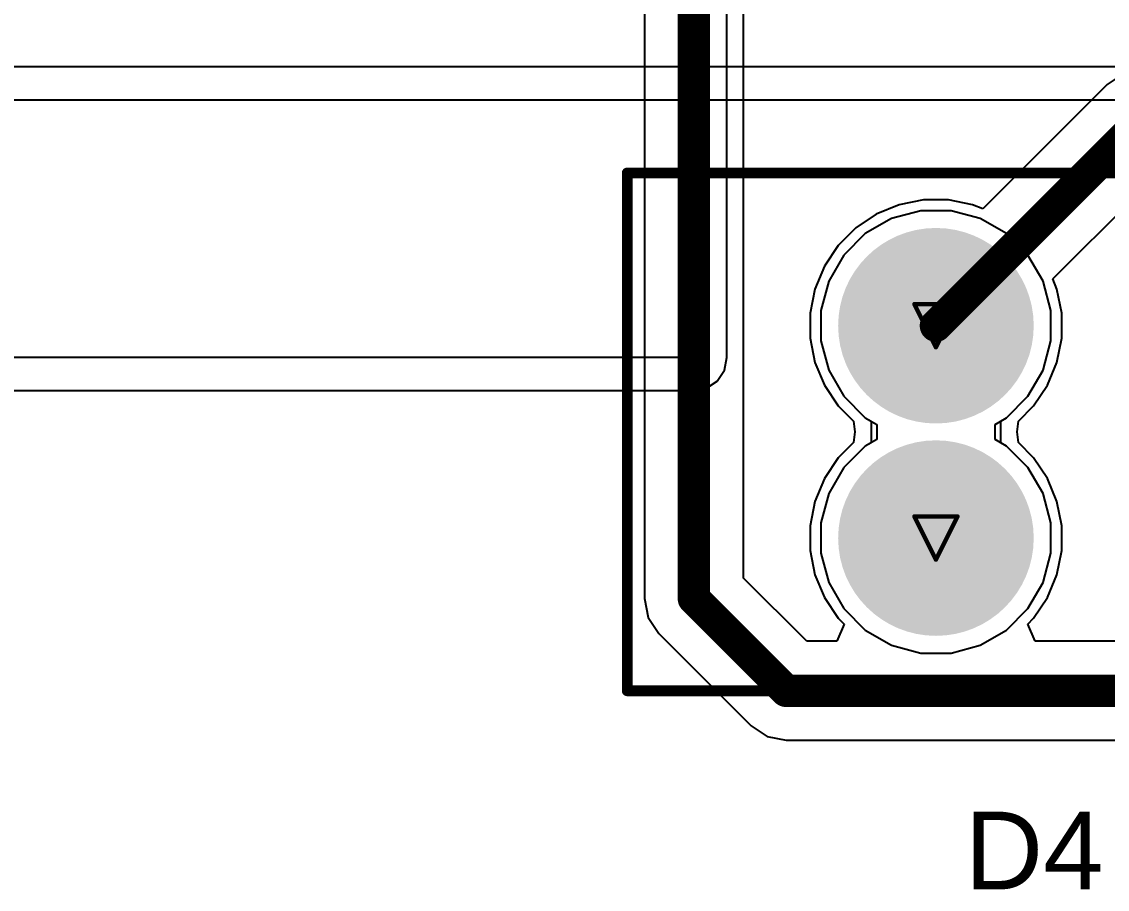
# Model space of a CAD drawing. Header units: inches. Extents: x 0 to 5379, y 0 to 5429.
# Drawn here: x 206.43 to 219.21, y 187.84 to 198.06 of the extents above; entities that cross this region are included whole.
import ezdxf

# ---------------------------------------------------------------- set-up
doc = ezdxf.new("R2010")
doc.units = ezdxf.units.IN
for name, color, linetype in [('Bottom Layer', 5, 'Continuous'), ('Bottom Solder', 6, 'Continuous'), ('Drill Drawing', 1, 'Continuous'), ('GND01', 16, 'Continuous'), ('GND02', 76, 'Continuous'), ('Multi-Layer', 9, 'Continuous'), ('Pad Holes', 156, 'Continuous'), ('PWR', 156, 'Continuous'), ('SIG 01', 90, 'Continuous'), ('Top Layer', 1, 'Continuous'), ('Top Overlay', 2, 'Continuous'), ('Top Solder', 216, 'Continuous')]:
    doc.layers.add(name, color=color, linetype=linetype)
doc.styles.add('Arial', font='', dxfattribs={"height": 0.2})
doc.styles.get('Arial').set_extended_font_data('Arial')

# ---------------------------------------------------------------- blocks, each defined once
blk = doc.blocks.new('178_6165_0002_830')
at = {"layer": 'Bottom Layer'}
h = blk.add_hatch(color=5, dxfattribs=at)
edge = h.paths.add_edge_path()
edge.add_arc((6.4, 1.25), 1.1, 0, 360)
h = blk.add_hatch(color=5, dxfattribs=at)
edge = h.paths.add_edge_path()
edge.add_arc((6.4, -1.25), 1.1, 0, 360)
at = {"layer": 'Bottom Solder'}
h = blk.add_hatch(color=6, dxfattribs=at)
edge = h.paths.add_edge_path()
edge.add_arc((6.4, 1.25), 1.151, 0, 360)
h = blk.add_hatch(color=6, dxfattribs=at)
edge = h.paths.add_edge_path()
edge.add_arc((6.4, -1.25), 1.151, 0, 360)
at = {"layer": 'GND01'}
h = blk.add_hatch(color=16, dxfattribs=at)
edge = h.paths.add_edge_path()
edge.add_arc((6.4, 1.25), 1.1, 0, 360)
h = blk.add_hatch(color=16, dxfattribs=at)
edge = h.paths.add_edge_path()
edge.add_arc((6.4, -1.25), 1.1, 0, 360)
at = {"layer": 'GND02'}
h = blk.add_hatch(color=76, dxfattribs=at)
edge = h.paths.add_edge_path()
edge.add_arc((6.4, 1.25), 1.1, 0, 360)
h = blk.add_hatch(color=76, dxfattribs=at)
edge = h.paths.add_edge_path()
edge.add_arc((6.4, -1.25), 1.1, 0, 360)
at = {"layer": 'Multi-Layer'}
h = blk.add_hatch(color=9, dxfattribs=at)
edge = h.paths.add_edge_path()
edge.add_arc((6.4, 1.25), 1.1, 0, 360)
h = blk.add_hatch(color=9, dxfattribs=at)
edge = h.paths.add_edge_path()
edge.add_arc((6.4, -1.25), 1.1, 0, 360)
at = {"layer": 'Pad Holes'}
h = blk.add_hatch(color=7, dxfattribs=at)
edge = h.paths.add_edge_path()
edge.add_arc((6.4, 1.25), 0.75, 0, 360)
h = blk.add_hatch(color=7, dxfattribs=at)
edge = h.paths.add_edge_path()
edge.add_arc((6.4, -1.25), 0.75, 0, 360)
at = {"layer": 'PWR'}
h = blk.add_hatch(color=156, dxfattribs=at)
edge = h.paths.add_edge_path()
edge.add_arc((6.4, 1.25), 1.1, 0, 360)
h = blk.add_hatch(color=156, dxfattribs=at)
edge = h.paths.add_edge_path()
edge.add_arc((6.4, -1.25), 1.1, 0, 360)
at = {"layer": 'SIG 01'}
h = blk.add_hatch(color=90, dxfattribs=at)
edge = h.paths.add_edge_path()
edge.add_arc((6.4, 1.25), 1.1, 0, 360)
h = blk.add_hatch(color=90, dxfattribs=at)
edge = h.paths.add_edge_path()
edge.add_arc((6.4, -1.25), 1.1, 0, 360)
at = {"layer": 'Top Layer'}
h = blk.add_hatch(color=1, dxfattribs=at)
edge = h.paths.add_edge_path()
edge.add_arc((6.4, 1.25), 1.1, 0, 360)
h = blk.add_hatch(color=1, dxfattribs=at)
edge = h.paths.add_edge_path()
edge.add_arc((6.4, -1.25), 1.1, 0, 360)
at = {"layer": 'Top Solder'}
h = blk.add_hatch(color=216, dxfattribs=at)
edge = h.paths.add_edge_path()
edge.add_arc((6.4, 1.25), 1.151, 0, 360)
h = blk.add_hatch(color=216, dxfattribs=at)
edge = h.paths.add_edge_path()
edge.add_arc((6.4, -1.25), 1.151, 0, 360)
at = {"layer": 'Top Overlay'}
for points in [[(10.033, 3.048, 0.127, 0.127, 0), (-10.033, 3.048, 0.127, 0.127, 0)], [(10.033, 3.048, 0.127, 0.127, 0), (10.033, -3.048, 0.127, 0.127, 0)], [(10.033, -3.048, 0.127, 0.127, 0), (-10.033, -3.048, 0.127, 0.127, 0)]]:
    blk.add_lwpolyline(points, format="xyseb", dxfattribs=at)
for points in [[(10.001, 3.048, 0.0635, 0.0635, 1), (10.065, 3.048, 0.0635, 0.0635, 1)], [(10.001, 3.048, 0.0635, 0.0635, 1), (10.065, 3.048, 0.0635, 0.0635, 1)], [(10.001, -3.048, 0.0635, 0.0635, 1), (10.065, -3.048, 0.0635, 0.0635, 1)], [(10.001, -3.048, 0.0635, 0.0635, 1), (10.065, -3.048, 0.0635, 0.0635, 1)]]:
    blk.add_lwpolyline(points, format="xyseb", close=True, dxfattribs=at)

msp = doc.modelspace()

# ---------------------------------------------------------------- linework, layer by layer
at = {"layer": 'Bottom Layer'}
for p, q in [((216.669, 195.741), (216.36, 195.563)), ((217.014, 195.833), (216.669, 195.741)), ((217.37, 195.833), (217.014, 195.833)), ((217.714, 195.741), (217.37, 195.833)), ((218.023, 195.563), (217.714, 195.741)), ((216.36, 195.563), (216.108, 195.311)), ((218.275, 195.311), (218.023, 195.563)), ((216.108, 195.311), (215.93, 195.002)), ((218.454, 195.002), (218.275, 195.311)), ((215.93, 195.002), (215.838, 194.658)), ((218.546, 194.658), (218.454, 195.002)), ((215.838, 194.658), (215.838, 194.301)), ((218.546, 194.301), (218.546, 194.658)), ((215.838, 194.301), (215.93, 193.957)), ((218.454, 193.957), (218.546, 194.301)), ((215.93, 193.957), (216.108, 193.648)), ((218.275, 193.648), (218.454, 193.957)), ((216.108, 193.648), (216.36, 193.396)), ((218.023, 193.396), (218.275, 193.648)), ((216.36, 193.396), (216.495, 193.318)), ((216.495, 193.318), (216.495, 193.14)), ((217.889, 193.318), (218.023, 193.396)), ((217.889, 193.14), (217.889, 193.318)), ((216.36, 193.063), (216.108, 192.811)), ((216.495, 193.14), (216.36, 193.063)), ((218.023, 193.063), (217.889, 193.14)), ((218.275, 192.811), (218.023, 193.063)), ((216.108, 192.811), (215.93, 192.502)), ((218.454, 192.502), (218.275, 192.811)), ((215.93, 192.502), (215.838, 192.157)), ((218.546, 192.157), (218.454, 192.502)), ((215.838, 192.157), (215.838, 191.801)), ((218.546, 191.801), (218.546, 192.157)), ((215.838, 191.801), (215.93, 191.457)), ((218.454, 191.457), (218.546, 191.801)), ((215.93, 191.457), (216.108, 191.148)), ((218.275, 191.148), (218.454, 191.457)), ((216.108, 191.148), (216.36, 190.896)), ((218.023, 190.896), (218.275, 191.148)), ((216.36, 190.896), (216.669, 190.717)), ((217.714, 190.717), (218.023, 190.896)), ((216.669, 190.717), (217.014, 190.625)), ((217.014, 190.625), (217.37, 190.625)), ((217.37, 190.625), (217.714, 190.717))]:
    msp.add_line(p, q, dxfattribs=at)
at = {"layer": 'Drill Drawing'}
for points in [[(216.938, 194.733, 0.0508, 0.0508, 0), (217.446, 194.733, 0.0508, 0.0508, 0)], [(216.938, 194.733, 0.0508, 0.0508, 0), (217.192, 194.225, 0.0508, 0.0508, 0)], [(217.192, 194.225, 0.0508, 0.0508, 0), (217.446, 194.733, 0.0508, 0.0508, 0)], [(216.938, 192.233, 0.0508, 0.0508, 0), (217.446, 192.233, 0.0508, 0.0508, 0)], [(216.938, 192.233, 0.0508, 0.0508, 0), (217.192, 191.725, 0.0508, 0.0508, 0)], [(217.192, 191.725, 0.0508, 0.0508, 0), (217.446, 192.233, 0.0508, 0.0508, 0)]]:
    msp.add_lwpolyline(points, format="xyseb", dxfattribs=at)
for points in [[(216.925, 194.733, 0.0254, 0.0254, 1), (216.951, 194.733, 0.0254, 0.0254, 1)], [(216.925, 194.733, 0.0254, 0.0254, 1), (216.951, 194.733, 0.0254, 0.0254, 1)], [(217.433, 194.733, 0.0254, 0.0254, 1), (217.459, 194.733, 0.0254, 0.0254, 1)], [(217.433, 194.733, 0.0254, 0.0254, 1), (217.459, 194.733, 0.0254, 0.0254, 1)], [(217.179, 194.225, 0.0254, 0.0254, 1), (217.205, 194.225, 0.0254, 0.0254, 1)], [(217.179, 194.225, 0.0254, 0.0254, 1), (217.205, 194.225, 0.0254, 0.0254, 1)], [(216.925, 192.233, 0.0254, 0.0254, 1), (216.951, 192.233, 0.0254, 0.0254, 1)], [(216.925, 192.233, 0.0254, 0.0254, 1), (216.951, 192.233, 0.0254, 0.0254, 1)], [(217.433, 192.233, 0.0254, 0.0254, 1), (217.459, 192.233, 0.0254, 0.0254, 1)], [(217.433, 192.233, 0.0254, 0.0254, 1), (217.459, 192.233, 0.0254, 0.0254, 1)], [(217.179, 191.725, 0.0254, 0.0254, 1), (217.205, 191.725, 0.0254, 0.0254, 1)], [(217.179, 191.725, 0.0254, 0.0254, 1), (217.205, 191.725, 0.0254, 0.0254, 1)]]:
    msp.add_lwpolyline(points, format="xyseb", close=True, dxfattribs=at)
at = {"layer": 'GND01'}
for p, q in [((216.669, 195.741), (216.36, 195.563)), ((217.014, 195.833), (216.669, 195.741)), ((217.37, 195.833), (217.014, 195.833)), ((217.714, 195.741), (217.37, 195.833)), ((218.023, 195.563), (217.714, 195.741)), ((216.36, 195.563), (216.108, 195.311)), ((218.275, 195.311), (218.023, 195.563)), ((216.108, 195.311), (215.93, 195.002)), ((218.454, 195.002), (218.275, 195.311)), ((215.93, 195.002), (215.838, 194.658)), ((218.546, 194.658), (218.454, 195.002)), ((215.838, 194.658), (215.838, 194.301)), ((218.546, 194.301), (218.546, 194.658)), ((215.838, 194.301), (215.93, 193.957)), ((218.454, 193.957), (218.546, 194.301)), ((215.93, 193.957), (216.108, 193.648)), ((218.275, 193.648), (218.454, 193.957)), ((216.108, 193.648), (216.36, 193.396)), ((218.023, 193.396), (218.275, 193.648)), ((216.36, 193.396), (216.429, 193.356)), ((216.429, 193.356), (216.429, 193.102)), ((217.955, 193.356), (218.023, 193.396)), ((217.955, 193.102), (217.955, 193.356)), ((216.36, 193.063), (216.108, 192.811)), ((216.429, 193.102), (216.36, 193.063)), ((218.023, 193.063), (217.955, 193.102)), ((218.275, 192.811), (218.023, 193.063)), ((216.108, 192.811), (215.93, 192.502)), ((218.454, 192.502), (218.275, 192.811)), ((215.93, 192.502), (215.838, 192.157)), ((218.546, 192.157), (218.454, 192.502)), ((215.838, 192.157), (215.838, 191.801)), ((218.546, 191.801), (218.546, 192.157)), ((215.838, 191.801), (215.93, 191.457)), ((218.454, 191.457), (218.546, 191.801)), ((215.93, 191.457), (216.108, 191.148)), ((218.275, 191.148), (218.454, 191.457)), ((216.108, 191.148), (216.36, 190.896)), ((218.023, 190.896), (218.275, 191.148)), ((216.36, 190.896), (216.669, 190.717)), ((217.714, 190.717), (218.023, 190.896)), ((216.669, 190.717), (217.014, 190.625)), ((217.014, 190.625), (217.37, 190.625)), ((217.37, 190.625), (217.714, 190.717))]:
    msp.add_line(p, q, dxfattribs=at)
at = {"layer": 'GND02'}
for p, q in [((216.669, 195.741), (216.36, 195.563)), ((217.014, 195.833), (216.669, 195.741)), ((217.37, 195.833), (217.014, 195.833)), ((217.714, 195.741), (217.37, 195.833)), ((218.023, 195.563), (217.714, 195.741)), ((216.36, 195.563), (216.108, 195.311)), ((218.275, 195.311), (218.023, 195.563)), ((216.108, 195.311), (215.93, 195.002)), ((218.454, 195.002), (218.275, 195.311)), ((215.93, 195.002), (215.838, 194.658)), ((218.546, 194.658), (218.454, 195.002)), ((215.838, 194.658), (215.838, 194.301)), ((218.546, 194.301), (218.546, 194.658)), ((215.838, 194.301), (215.93, 193.957)), ((218.454, 193.957), (218.546, 194.301)), ((215.93, 193.957), (216.108, 193.648)), ((218.275, 193.648), (218.454, 193.957)), ((216.108, 193.648), (216.36, 193.396)), ((218.023, 193.396), (218.275, 193.648)), ((216.36, 193.396), (216.429, 193.356)), ((216.429, 193.356), (216.429, 193.102)), ((217.955, 193.356), (218.023, 193.396)), ((217.955, 193.102), (217.955, 193.356)), ((216.36, 193.063), (216.108, 192.811)), ((216.429, 193.102), (216.36, 193.063)), ((218.023, 193.063), (217.955, 193.102)), ((218.275, 192.811), (218.023, 193.063)), ((216.108, 192.811), (215.93, 192.502)), ((218.454, 192.502), (218.275, 192.811)), ((215.93, 192.502), (215.838, 192.157)), ((218.546, 192.157), (218.454, 192.502)), ((215.838, 192.157), (215.838, 191.801)), ((218.546, 191.801), (218.546, 192.157)), ((215.838, 191.801), (215.93, 191.457)), ((218.454, 191.457), (218.546, 191.801)), ((215.93, 191.457), (216.108, 191.148)), ((218.275, 191.148), (218.454, 191.457)), ((216.108, 191.148), (216.36, 190.896)), ((218.023, 190.896), (218.275, 191.148)), ((216.36, 190.896), (216.669, 190.717)), ((217.714, 190.717), (218.023, 190.896)), ((216.669, 190.717), (217.014, 190.625)), ((217.014, 190.625), (217.37, 190.625)), ((217.37, 190.625), (217.714, 190.717))]:
    msp.add_line(p, q, dxfattribs=at)
at = {"layer": 'PWR'}
for p, q in [((214.343, 201.081), (214.343, 194.103)), ((214.732, 194.103), (214.732, 201.081)), ((216.669, 195.741), (216.36, 195.563)), ((217.014, 195.833), (216.669, 195.741)), ((217.37, 195.833), (217.014, 195.833)), ((217.714, 195.741), (217.37, 195.833)), ((218.023, 195.563), (217.714, 195.741)), ((216.36, 195.563), (216.108, 195.311)), ((218.275, 195.311), (218.023, 195.563)), ((216.108, 195.311), (215.93, 195.002)), ((218.454, 195.002), (218.275, 195.311)), ((215.93, 195.002), (215.838, 194.658)), ((218.546, 194.658), (218.454, 195.002)), ((215.838, 194.658), (215.838, 194.301)), ((218.546, 194.301), (218.546, 194.658)), ((215.838, 194.301), (215.93, 193.957)), ((218.454, 193.957), (218.546, 194.301)), ((214.343, 194.103), (183.701, 194.103)), ((214.702, 193.954), (214.732, 194.103)), ((214.618, 193.828), (214.702, 193.954)), ((215.93, 193.957), (216.108, 193.648)), ((218.275, 193.648), (218.454, 193.957)), ((214.492, 193.744), (214.618, 193.828)), ((184.089, 193.715), (214.343, 193.715)), ((214.343, 193.715), (214.492, 193.744)), ((216.108, 193.648), (216.36, 193.396)), ((218.023, 193.396), (218.275, 193.648)), ((216.36, 193.396), (216.429, 193.356)), ((216.429, 193.356), (216.429, 193.102)), ((217.955, 193.356), (218.023, 193.396)), ((217.955, 193.102), (217.955, 193.356)), ((216.36, 193.063), (216.108, 192.811)), ((216.429, 193.102), (216.36, 193.063)), ((218.023, 193.063), (217.955, 193.102)), ((218.275, 192.811), (218.023, 193.063)), ((216.108, 192.811), (215.93, 192.502)), ((218.454, 192.502), (218.275, 192.811)), ((215.93, 192.502), (215.838, 192.157)), ((218.546, 192.157), (218.454, 192.502)), ((215.838, 192.157), (215.838, 191.801)), ((218.546, 191.801), (218.546, 192.157)), ((215.838, 191.801), (215.93, 191.457)), ((218.454, 191.457), (218.546, 191.801)), ((215.93, 191.457), (216.108, 191.148)), ((218.275, 191.148), (218.454, 191.457)), ((216.108, 191.148), (216.36, 190.896)), ((218.023, 190.896), (218.275, 191.148)), ((216.36, 190.896), (216.669, 190.717)), ((217.714, 190.717), (218.023, 190.896)), ((216.669, 190.717), (217.014, 190.625)), ((217.014, 190.625), (217.37, 190.625)), ((217.37, 190.625), (217.714, 190.717))]:
    msp.add_line(p, q, dxfattribs=at)
at = {"layer": 'SIG 01'}
for p, q in [((213.761, 200.963), (213.761, 191.267)), ((214.926, 191.509), (214.926, 199.012)), ((219.395, 197.444), (219.206, 197.318)), ((219.206, 197.318), (217.743, 195.854)), ((218.567, 195.03), (219.86, 196.323)), ((216.76, 195.903), (216.49, 195.792)), ((217.046, 195.96), (216.76, 195.903)), ((217.338, 195.96), (217.046, 195.96)), ((217.624, 195.903), (217.338, 195.96)), ((217.743, 195.854), (217.624, 195.903)), ((216.49, 195.792), (216.248, 195.63)), ((216.248, 195.63), (216.041, 195.423)), ((216.041, 195.423), (215.879, 195.181)), ((215.879, 195.181), (215.768, 194.911)), ((218.616, 194.911), (218.567, 195.03)), ((215.768, 194.911), (215.711, 194.625)), ((218.673, 194.625), (218.616, 194.911)), ((215.711, 194.625), (215.711, 194.333)), ((218.673, 194.333), (218.673, 194.625)), ((215.711, 194.333), (215.768, 194.047)), ((218.616, 194.047), (218.673, 194.333)), ((215.768, 194.047), (215.879, 193.778)), ((218.504, 193.778), (218.616, 194.047)), ((215.879, 193.778), (216.041, 193.535)), ((218.342, 193.535), (218.504, 193.778)), ((216.041, 193.535), (216.221, 193.356)), ((218.163, 193.356), (218.342, 193.535)), ((216.221, 193.356), (216.236, 193.229)), ((218.148, 193.229), (218.163, 193.356)), ((216.236, 193.229), (216.221, 193.103)), ((218.163, 193.103), (218.148, 193.229)), ((216.221, 193.103), (216.041, 192.923)), ((218.342, 192.923), (218.163, 193.103)), ((216.041, 192.923), (215.879, 192.681)), ((218.504, 192.681), (218.342, 192.923)), ((215.879, 192.681), (215.768, 192.411)), ((218.616, 192.411), (218.504, 192.681)), ((215.768, 192.411), (215.711, 192.125)), ((218.673, 192.125), (218.616, 192.411)), ((215.711, 192.125), (215.711, 191.833)), ((218.673, 191.833), (218.673, 192.125)), ((215.711, 191.833), (215.768, 191.547)), ((218.616, 191.547), (218.673, 191.833)), ((215.768, 191.547), (215.879, 191.278)), ((218.504, 191.278), (218.616, 191.547)), ((215.671, 190.764), (214.926, 191.509)), ((213.761, 191.267), (213.805, 191.044)), ((215.879, 191.278), (216.041, 191.035)), ((218.342, 191.035), (218.504, 191.278)), ((213.805, 191.044), (213.931, 190.855)), ((216.041, 191.035), (216.11, 190.967)), ((218.274, 190.967), (218.342, 191.035)), ((216.11, 190.967), (216.025, 190.764)), ((218.358, 190.764), (218.274, 190.967)), ((213.931, 190.855), (215.018, 189.769)), ((216.025, 190.764), (215.671, 190.764)), ((219.525, 190.764), (218.358, 190.764)), ((215.018, 189.769), (215.207, 189.643)), ((215.207, 189.643), (215.43, 189.598)), ((215.43, 189.598), (234.837, 189.598))]:
    msp.add_line(p, q, dxfattribs=at)
for points in [[(214.343, 191.267, 0.381, 0.381, 0), (214.343, 201.635, 0.381, 0.381, 0)], [(217.192, 194.479, 0.381, 0.381, 0), (219.618, 196.906, 0.381, 0.381, 0)], [(214.343, 191.267, 0.381, 0.381, 0), (215.43, 190.181, 0.381, 0.381, 0)], [(215.43, 190.181, 0.381, 0.381, 0), (235.079, 190.181, 0.381, 0.381, 0)]]:
    msp.add_lwpolyline(points, format="xyseb", dxfattribs=at)
for points in [[(217.097, 194.479, 0.191, 0.191, 1), (217.287, 194.479, 0.191, 0.191, 1)], [(214.248, 191.267, 0.191, 0.191, 1), (214.439, 191.267, 0.191, 0.191, 1)], [(214.248, 191.267, 0.191, 0.191, 1), (214.439, 191.267, 0.191, 0.191, 1)], [(215.334, 190.181, 0.191, 0.191, 1), (215.525, 190.181, 0.191, 0.191, 1)], [(215.334, 190.181, 0.191, 0.191, 1), (215.525, 190.181, 0.191, 0.191, 1)]]:
    msp.add_lwpolyline(points, format="xyseb", close=True, dxfattribs=at)
at = {"layer": 'Top Layer'}
for p, q in [((222.483, 197.528), (203.26, 197.528)), ((203.26, 197.14), (222.483, 197.14))]:
    msp.add_line(p, q, dxfattribs=at)

# ---------------------------------------------------------------- block references
at = {"rotation": 180}
msp.add_blockref('178_6165_0002_830', (223.592, 193.229), dxfattribs=at)

# ---------------------------------------------------------------- texts
at = {"layer": 'Top Overlay', "style": 'Arial'}
msp.add_text('D4', height=0.9144, dxfattribs=at).set_placement((217.53, 187.844))

doc.saveas('drawing.dxf')
